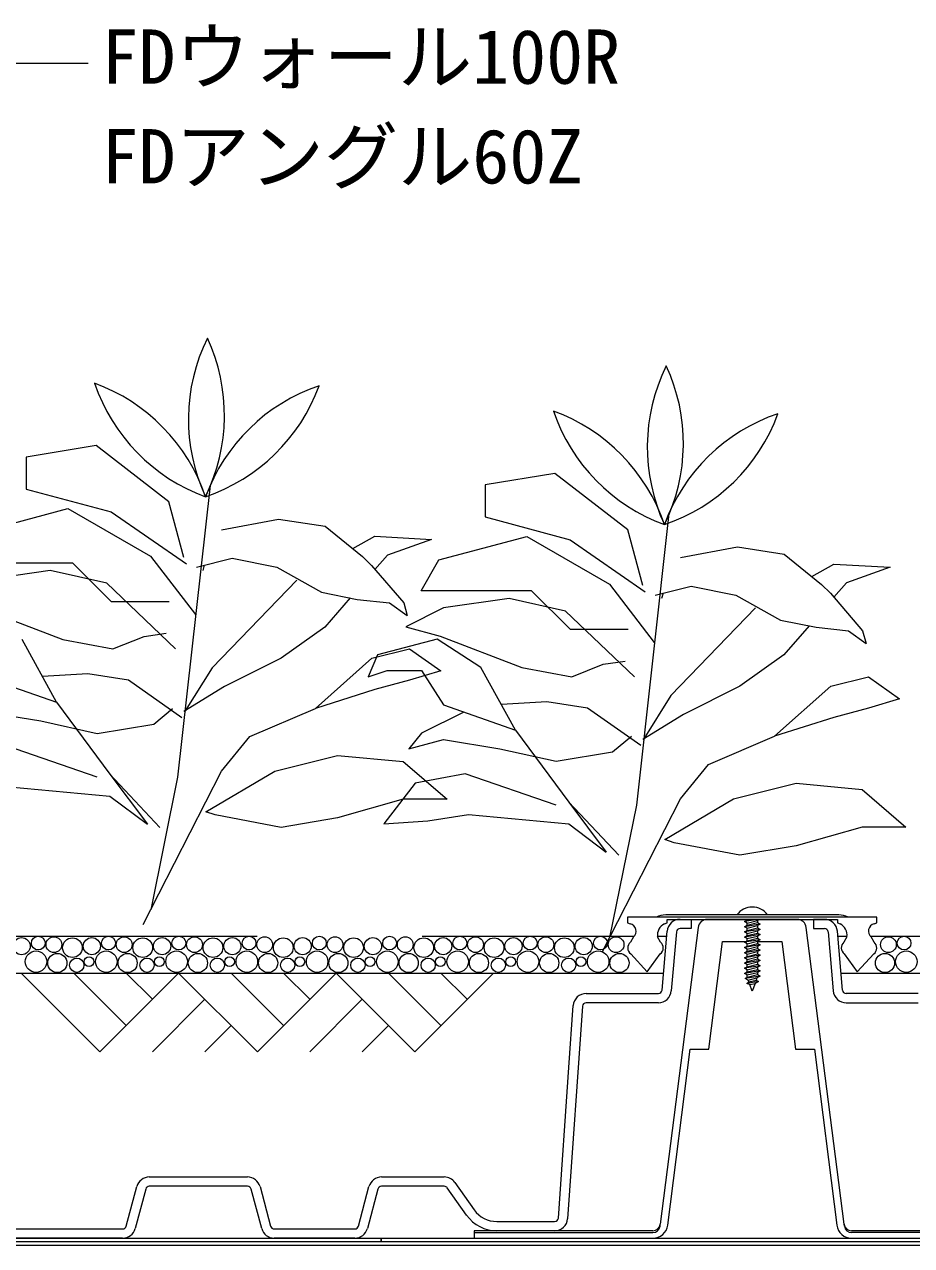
# Model space of a CAD drawing. Units: millimetres, scale not verified. Extents: x -1485 to 1485, y -1050 to 1050.
# Drawn here: x -14.4 to 224.8, y -218.8 to 110.6 of the extents above; entities that cross this region are included whole.
import ezdxf
from ezdxf.enums import TextEntityAlignment as Align

# ---------------------------------------------------------------- set-up
doc = ezdxf.new("R2010")
doc.units = ezdxf.units.MM
doc.header["$LTSCALE"] = 7
doc.linetypes.add('USER1', pattern=[19.05, 12.7, -6.35])
for name, color, linetype, lineweight in [('0-5_BOUSUI', 1, 'Continuous', 18), ('0-8_KANAMONO', 4, 'Continuous', 18), ('0-A_MOJI', 7, 'Continuous', 18), ('0-B_ecom', 7, 'Continuous', 9), ('0-C_GREEN', 3, 'Continuous', 18)]:
    doc.layers.add(name, color=color, linetype=linetype, lineweight=lineweight)
doc.styles.add('ＭＳ ゴシック', font='')
doc.styles.get('ＭＳ ゴシック').set_extended_font_data('MS Gothic')

msp = doc.modelspace()

# ---------------------------------------------------------------- linework, layer by layer
at = {"layer": '0-5_BOUSUI'}
msp.add_lwpolyline([(852.513, -218.801), (-628.25, -218.801), (-671.889, -175.161), (-671.889, 94.199)], dxfattribs=at)
for points in [[(-118.163, -216.801), (81.837, -216.801), (81.837, -217.801), (-118.163, -217.801)], [(81.837, -216.801), (281.837, -216.801), (281.837, -217.801), (81.837, -217.801)]]:
    msp.add_lwpolyline(points, close=True, dxfattribs=at)
at = {"layer": '0-8_KANAMONO'}
for p, q in [((205.171, -129.601), (158.502, -129.601)), ((183.337, -130.801), (179.737, -131.401)), ((180.437, -130.997), (181.22, -130.801)), ((180.437, -130.997), (180.437, -130.801)), ((180.437, -131.805), (183.237, -131.105)), ((180.437, -132.397), (183.237, -131.697)), ((183.937, -132.101), (179.737, -132.801)), ((183.937, -133.501), (179.737, -134.201)), ((183.937, -134.901), (179.737, -135.601)), ((180.437, -133.205), (183.237, -132.505)), ((180.437, -133.797), (183.237, -133.097)), ((180.437, -134.605), (183.237, -133.905)), ((180.437, -135.197), (183.237, -134.497)), ((149.787, -135.555), (148.998, -136.947)), ((157.107, -136.947), (156.318, -135.555)), ((183.937, -136.301), (179.737, -137.001)), ((183.937, -137.701), (179.737, -138.401)), ((180.437, -136.005), (183.237, -135.305)), ((180.437, -136.597), (183.237, -135.897)), ((180.437, -137.405), (183.237, -136.705)), ((180.437, -137.997), (183.237, -137.297)), ((180.437, -138.805), (183.237, -138.105)), ((207.356, -135.555), (206.567, -136.947)), ((214.675, -136.947), (213.886, -135.555)), ((183.937, -139.101), (179.737, -139.801)), ((183.937, -140.501), (179.737, -141.201)), ((180.437, -139.397), (183.237, -138.697)), ((180.437, -140.205), (183.237, -139.505)), ((180.437, -140.797), (183.237, -140.097)), ((180.437, -141.605), (183.237, -140.905)), ((180.437, -142.197), (183.237, -141.497)), ((183.937, -141.901), (179.737, -142.601)), ((183.937, -143.301), (179.737, -144.001)), ((183.937, -144.701), (179.737, -145.401)), ((180.437, -143.005), (183.237, -142.305)), ((180.437, -143.597), (183.237, -142.897)), ((180.437, -144.405), (183.237, -143.705)), ((180.437, -144.997), (183.237, -144.297)), ((183.937, -146.101), (179.896, -146.774)), ((183.937, -146.101), (179.896, -146.774)), ((183.498, -147.574), (180.359, -148.097)), ((183.498, -147.574), (180.359, -148.097)), ((180.437, -145.805), (183.237, -145.105)), ((180.5, -146.381), (183.237, -145.697)), ((180.774, -147.164), (183.103, -146.582)), ((180.95, -147.668), (182.893, -147.183)), ((181.21, -148.412), (182.583, -148.068))]:
    msp.add_line(p, q, dxfattribs=at)
for points in [[(214.736, -132.043), (215.443, -131.701), (215.443, -130.201), (148.23, -130.201), (148.23, -131.701), (148.938, -132.043)], [(158.167, -132.043), (158.875, -131.701), (158.875, -130.801), (204.799, -130.801)], [(181.21, -148.412), (180.359, -148.097), (180.95, -147.668), (180.774, -147.164), (179.896, -146.774), (180.5, -146.381), (180.437, -146.201), (180.437, -145.805), (179.737, -145.401), (180.437, -144.997), (180.437, -144.405), (179.737, -144.001), (180.437, -143.597), (180.437, -143.005), (179.737, -142.601), (180.437, -142.197), (180.437, -141.605), (179.737, -141.201), (180.437, -140.797), (180.437, -140.205), (179.737, -139.801), (180.437, -139.397), (180.437, -138.805), (179.737, -138.401), (180.437, -137.997), (180.437, -137.405), (179.737, -137.001), (180.437, -136.597), (180.437, -136.005), (179.737, -135.601), (180.437, -135.197), (180.437, -134.605), (179.737, -134.201), (180.437, -133.797), (180.437, -133.205), (179.737, -132.801), (180.437, -132.397), (180.437, -131.805), (179.737, -131.401), (180.437, -130.997)], [(183.764, -130.801), (183.237, -131.105), (183.237, -131.697), (183.937, -132.101), (183.237, -132.505), (183.237, -133.097), (183.937, -133.501), (183.237, -133.905), (183.237, -134.497), (183.937, -134.901), (183.237, -135.305), (183.237, -135.897), (183.937, -136.301), (183.237, -136.705), (183.237, -137.297), (183.937, -137.701), (183.237, -138.105), (183.237, -138.697), (183.937, -139.101), (183.237, -139.505), (183.237, -140.097), (183.937, -140.501), (183.237, -140.905), (183.237, -141.497), (183.937, -141.901), (183.237, -142.305), (183.237, -142.897), (183.937, -143.301), (183.237, -143.705), (183.237, -144.297), (183.937, -144.701), (183.237, -145.105), (183.237, -145.697), (183.937, -146.101), (183.103, -146.582), (182.893, -147.183), (183.498, -147.574), (182.583, -148.068), (181.837, -150.201), (181.21, -148.412)], [(204.799, -130.801), (204.799, -131.701), (205.506, -132.043)], [(149.076, -140.115), (153.552, -145.001), (157.028, -140.115)], [(206.645, -140.115), (210.121, -145.001), (214.597, -140.115)]]:
    msp.add_lwpolyline(points, dxfattribs=at)
for centre, radius, start, end in [((181.837, -132.601), 5.1, 36.03188, 143.96812), ((158.502, -135.109), 5.508, 90, 116.99147), ((205.171, -135.109), 5.508, 63.00853, 90), ((148.528, -134.001), 2, 309.01589, 78.18299), ((159.569, -135.024), 3.294, 115.18273, 189.26669), ((204.105, -135.024), 3.294, 350.73331, 64.81727), ((215.145, -134.001), 2, 101.81701, 230.98411), ((150.257, -138.501), 2, 129.0159, 233.82139), ((155.848, -138.501), 2, 306.17861, 50.9841), ((207.826, -138.501), 2, 129.0159, 233.82139), ((213.416, -138.501), 2, 306.17861, 50.9841)]:
    msp.add_arc(centre, radius, start, end, dxfattribs=at)
at = {"layer": '0-A_MOJI'}
msp.add_line((-34.528, 100.183), (2.782, 100.183), dxfattribs=at)
at = {"layer": '0-B_ecom'}
for p, q in [((164.337, -130.801), (165.337, -130.801)), ((199.337, -130.801), (198.337, -130.801)), ((157.519, -149.887), (158.89, -134)), ((161.381, -134.215), (160.01, -150.102)), ((165.337, -133.301), (162.377, -133.301)), ((202.293, -134.215), (203.664, -150.102)), ((206.154, -149.887), (204.783, -134)), ((-37.66, -145.301), (157.915, -145.301)), ((-15.218, -145.301), (5.995, -166.514)), ((-1.076, -145.301), (13.066, -159.443)), ((27.208, -145.301), (5.995, -166.514)), ((13.066, -145.301), (20.137, -152.372)), ((27.208, -145.301), (48.422, -166.514)), ((41.351, -145.301), (55.493, -159.443)), ((69.635, -145.301), (48.422, -166.514)), ((55.493, -145.301), (62.564, -152.372)), ((69.635, -145.301), (90.848, -166.514)), ((83.777, -145.301), (97.919, -159.443)), ((112.061, -145.301), (90.848, -166.514)), ((97.919, -145.301), (104.99, -152.372)), ((205.759, -145.301), (424.272, -145.301)), ((137.07, -150.801), (156.523, -150.801)), ((226.604, -150.801), (207.151, -150.801)), ((34.279, -152.372), (20.137, -166.514)), ((76.706, -152.372), (62.564, -166.514)), ((136.072, -154.231), (132.064, -211.545)), ((41.35, -159.443), (34.279, -166.514)), ((83.777, -159.443), (76.706, -166.514)), ((19.304, -200.301), (45.769, -200.301)), ((81.904, -200.301), (98.82, -200.301)), ((13.066, -213.56), (15.923, -202.895)), ((18.338, -203.542), (15.481, -214.207)), ((45.769, -202.801), (19.304, -202.801)), ((49.593, -214.207), (46.735, -203.542)), ((49.15, -202.895), (52.008, -213.56)), ((75.666, -213.56), (78.523, -202.895)), ((80.938, -203.542), (78.081, -214.207)), ((98.82, -202.801), (81.904, -202.801)), ((104.848, -210.581), (99.636, -203.223)), ((101.676, -201.778), (106.888, -209.136)), ((113.008, -212.301), (128.573, -212.301)), ((-22.151, -214.301), (12.1, -214.301)), ((12.1, -216.801), (-22.151, -216.801)), ((52.974, -214.301), (74.7, -214.301)), ((74.7, -216.801), (52.974, -216.801)), ((128.573, -214.801), (113.008, -214.801))]:
    msp.add_line(p, q, dxfattribs=at)
at = {"layer": '0-B_ecom', "color": 150, "lineweight": 18}
for p, q in [((193.935, -130.801), (169.738, -130.801)), ((167.259, -132.985), (157.059, -213.054)), ((206.614, -213.054), (196.415, -132.985)), ((156.996, -213.554), (157.059, -213.054)), ((206.678, -213.554), (206.614, -213.054)), ((106.837, -215.301), (155.012, -215.301)), ((256.837, -215.301), (208.662, -215.301))]:
    msp.add_line(p, q, dxfattribs=at)
at = {"layer": '0-B_ecom', "color": 3, "linetype": 'USER1', "lineweight": 18}
for p, q in [((-40.492, -135.301), (150.048, -135.301)), ((156.286, -135.301), (158.778, -135.301)), ((204.896, -135.301), (207.387, -135.301)), ((213.625, -135.301), (427.846, -135.301))]:
    msp.add_line(p, q, dxfattribs=at)
at = {"layer": '0-B_ecom', "color": 1, "lineweight": 18}
msp.add_line((852.513, -217.801), (-118.163, -217.801), dxfattribs=at)
at = {"layer": '0-B_ecom'}
for points in [[(162.377, -130.801), (165.337, -130.801), (165.337, -133.301)], [(201.296, -130.801), (198.337, -130.801), (198.337, -133.301), (201.296, -133.301)], [(129.57, -211.371), (132.407, -170.801), (133.578, -154.057)], [(156.523, -153.301), (148.089, -153.301), (137.07, -153.301)], [(207.151, -153.301), (215.584, -153.301), (226.604, -153.301)]]:
    msp.add_lwpolyline(points, dxfattribs=at)
at = {"layer": '0-B_ecom', "color": 150, "lineweight": 18}
for points in [[(159.043, -213.306), (165.095, -165.801), (170.135, -165.801), (173.829, -136.801), (180.083, -136.801)], [(183.237, -136.801), (189.844, -136.801), (193.539, -165.801), (198.579, -165.801), (204.63, -213.306)], [(155.075, -214.801), (106.837, -214.801), (106.837, -216.801), (155.075, -216.801)], [(208.598, -216.801), (256.837, -216.801), (256.837, -214.801), (208.598, -214.801)]]:
    msp.add_lwpolyline(points, dxfattribs=at)
at = {"layer": '0-B_ecom'}
for centre, radius in [((-15.137, -138.033), 2.322), ((-10.632, -137.193), 1.865), ((-6.413, -137.632), 2.127), ((-1.417, -138.444), 2.658), ((3.806, -138.033), 2.322), ((8.31, -137.193), 1.865), ((12.53, -137.632), 2.127), ((17.525, -138.444), 2.658), ((22.748, -138.033), 2.322), ((27.253, -137.193), 1.865), ((31.472, -137.632), 2.127), ((36.468, -138.444), 2.658), ((41.691, -138.033), 2.322), ((46.196, -137.193), 1.865), ((50.415, -137.632), 2.127), ((55.411, -138.444), 2.658), ((60.634, -138.033), 2.322), ((65.139, -137.193), 1.865), ((69.358, -137.632), 2.127), ((74.354, -138.444), 2.658), ((79.577, -138.033), 2.322), ((84.081, -137.193), 1.865), ((88.301, -137.632), 2.127), ((93.296, -138.444), 2.658), ((98.519, -138.033), 2.322), ((103.024, -137.193), 1.865), ((107.243, -137.632), 2.127), ((112.239, -138.444), 2.658), ((117.462, -138.033), 2.322), ((121.967, -137.193), 1.865), ((126.186, -137.632), 2.127), ((131.182, -138.444), 2.658), ((136.405, -138.033), 2.322), ((140.91, -137.193), 1.865), ((145.129, -137.632), 2.127), ((218.545, -137.632), 2.127), ((222.764, -137.193), 1.865), ((-11.234, -142.215), 2.903), ((-5.498, -142.575), 2.579), ((-0.245, -143.175), 1.925), ((3.046, -142.233), 1.311), ((7.709, -142.215), 2.903), ((13.445, -142.575), 2.579), ((18.698, -143.175), 1.925), ((21.988, -142.233), 1.311), ((26.652, -142.215), 2.903), ((32.388, -142.575), 2.579), ((37.64, -143.175), 1.925), ((40.931, -142.233), 1.311), ((45.595, -142.215), 2.903), ((51.331, -142.575), 2.579), ((56.583, -143.175), 1.925), ((59.874, -142.233), 1.311), ((64.537, -142.215), 2.903), ((70.273, -142.575), 2.579), ((75.526, -143.175), 1.925), ((78.817, -142.233), 1.311), ((83.48, -142.215), 2.903), ((89.216, -142.575), 2.579), ((94.469, -143.175), 1.925), ((97.759, -142.233), 1.311), ((102.423, -142.215), 2.903), ((108.159, -142.575), 2.579), ((113.411, -143.175), 1.925), ((116.702, -142.233), 1.311), ((121.366, -142.215), 2.903), ((127.102, -142.575), 2.579), ((132.354, -143.175), 1.925), ((135.645, -142.233), 1.311), ((140.308, -142.215), 2.903), ((146.044, -142.575), 2.579), ((217.629, -142.575), 2.579), ((223.365, -142.215), 2.903)]:
    msp.add_circle(centre, radius, dxfattribs=at)
for centre, radius, start, end in [((162.377, -134.301), 3.5, 90, 175.06815), ((201.296, -134.301), 3.5, 4.93185, 90), ((162.377, -134.301), 1, 90, 175.06819), ((201.296, -134.301), 1, 4.93181, 90), ((137.07, -154.301), 3.5, 90, 175.99999), ((156.523, -149.801), 1, 270, 355.06815), ((156.523, -149.801), 3.5, 270, 355.06819), ((207.151, -149.801), 3.5, 184.93181, 270), ((207.151, -149.801), 1, 184.93185, 270), ((137.07, -154.301), 1, 90, 176), ((19.304, -203.801), 3.5, 90, 164.99996), ((45.769, -203.801), 3.5, 15.00004, 90), ((81.904, -203.801), 3.5, 90, 164.99996), ((98.82, -203.801), 3.5, 35.31126, 90), ((19.304, -203.801), 1, 90, 165.00003), ((45.769, -203.801), 1, 14.99997, 90), ((81.904, -203.801), 1, 90, 165.00003), ((98.82, -203.801), 1, 35.31121, 90), ((113.008, -204.801), 10, 215.31121, 270), ((113.008, -204.801), 7.5, 215.31126, 270), ((12.1, -213.301), 1, 270, 344.99996), ((52.974, -213.301), 1, 195.00004, 270), ((74.7, -213.301), 1, 270, 344.99996), ((128.573, -211.301), 1, 270, 356.00001), ((128.573, -211.301), 3.5, 270, 356), ((12.1, -213.301), 3.5, 270, 345.00003), ((52.974, -213.301), 3.5, 194.99997, 270), ((74.7, -213.301), 3.5, 270, 345.00003)]:
    msp.add_arc(centre, radius, start, end, dxfattribs=at)
at = {"layer": '0-B_ecom', "color": 150, "lineweight": 18}
for centre, radius, start, end in [((169.738, -133.301), 2.5, 90, 172.7407), ((193.935, -133.301), 2.5, 7.2593, 90), ((155.012, -213.301), 2, 270, 352.7407), ((155.075, -212.801), 2, 270, 352.7407), ((155.075, -212.801), 4, 270, 352.7407), ((208.598, -212.801), 4, 187.2593, 270), ((208.598, -212.801), 2, 187.2593, 270), ((208.662, -213.301), 2, 187.2593, 270)]:
    msp.add_arc(centre, radius, start, end, dxfattribs=at)
at = {"layer": '0-C_GREEN'}
for p, q in [((35.678, -13.81), (26.937, -92.482)), ((38.749, -25.707), (54.167, -22.817)), ((54.167, -22.817), (66.694, -24.744)), ((159.386, -21.325), (150.645, -99.997)), ((66.694, -24.744), (76.813, -32.935)), ((74.173, -30.798), (80.139, -27.457)), ((80.139, -27.457), (95.34, -28.301)), ((95.34, -28.301), (83.517, -32.524)), ((76.813, -32.935), (79.222, -35.344)), ((83.517, -32.524), (80.137, -36.411)), ((162.457, -33.222), (177.875, -30.332)), ((177.875, -30.332), (190.402, -32.259)), ((190.402, -32.259), (200.52, -40.45)), ((32.004, -35.826), (41.64, -33.417)), ((34.133, -35.293), (33.693, -36.746)), ((41.64, -33.417), (53.685, -35.826)), ((53.685, -35.826), (65.731, -42.571)), ((79.222, -35.344), (87.894, -45.462)), ((197.881, -38.313), (203.847, -34.972)), ((203.847, -34.972), (219.048, -35.816)), ((219.048, -35.816), (207.225, -40.039)), ((-7.391, -36.746), (-25.125, -39.279)), ((36.226, -62.925), (59.027, -39.279)), ((65.731, -42.571), (75.367, -44.498)), ((155.711, -43.341), (165.348, -40.932)), ((157.841, -42.808), (157.4, -44.261)), ((165.348, -40.932), (177.393, -43.341)), ((200.52, -40.45), (202.929, -42.859)), ((207.225, -40.039), (203.844, -43.926)), ((73.44, -44.113), (66.628, -51.947)), ((75.367, -44.498), (84.04, -45.462)), ((84.04, -45.462), (88.858, -48.835)), ((87.894, -45.462), (88.858, -48.835)), ((116.317, -44.261), (98.583, -46.794)), ((177.393, -43.341), (189.439, -50.086)), ((202.929, -42.859), (211.602, -52.977)), ((-25.969, -46.88), (-4.013, -55.325)), ((98.583, -46.794), (88.449, -51.861)), ((159.934, -70.44), (182.735, -46.794)), ((66.628, -51.947), (54.805, -60.392)), ((88.449, -51.861), (97.738, -54.395)), ((189.439, -50.086), (199.075, -52.013)), ((197.148, -51.628), (190.335, -59.462)), ((199.075, -52.013), (207.747, -52.977)), ((-4.013, -55.325), (9.499, -57.858)), ((9.499, -57.858), (17.944, -54.48)), ((17.944, -54.48), (23.855, -53.636)), ((96.894, -55.239), (80.849, -59.462)), ((108.717, -62.84), (96.894, -55.239)), ((97.738, -54.395), (119.695, -62.84)), ((207.747, -52.977), (212.566, -56.35)), ((211.602, -52.977), (212.566, -56.35)), ((79.295, -60.392), (89.429, -57.858)), ((54.805, -60.392), (39.604, -67.992)), ((64.094, -73.903), (79.295, -60.392)), ((80.849, -59.462), (78.315, -65.373)), ((133.207, -65.373), (141.652, -61.995)), ((141.652, -61.995), (147.563, -61.151)), ((190.335, -59.462), (178.513, -67.907)), ((36.226, -62.925), (28.928, -74.562)), ((78.315, -65.373), (83.382, -63.684)), ((83.382, -63.684), (92.671, -63.684)), ((92.671, -63.684), (98.583, -72.974)), ((119.695, -62.84), (133.207, -65.373)), ((203.003, -67.907), (213.136, -65.373)), ((28.078, -76.437), (13.722, -66.303)), ((39.604, -67.992), (28.626, -74.748)), ((80.139, -68.836), (64.094, -73.903)), ((89.429, -66.303), (80.139, -68.836)), ((178.513, -67.907), (163.312, -75.507)), ((187.802, -81.418), (203.003, -67.907)), ((-5.702, -72.214), (8.655, -91.638)), ((159.934, -70.44), (152.636, -82.077)), ((-25.125, -74.748), (-9.924, -77.281)), ((20.477, -78.126), (25.544, -73.903)), ((46.36, -81.504), (64.094, -73.903)), ((104.061, -74.879), (92.671, -80.574)), ((151.785, -83.952), (137.429, -73.818)), ((163.312, -75.507), (152.333, -82.263)), ((213.136, -73.818), (203.847, -76.351)), ((-9.924, -77.281), (5.277, -80.659)), ((5.277, -80.659), (20.477, -78.126)), ((203.847, -76.351), (187.802, -81.418)), ((38.76, -90.793), (46.36, -81.504)), ((92.671, -80.574), (89.293, -84.796)), ((89.293, -84.796), (98.583, -82.263)), ((98.583, -82.263), (113.784, -84.796)), ((118.006, -79.729), (132.362, -99.153)), ((144.185, -85.641), (149.252, -81.418)), ((170.068, -89.019), (187.802, -81.418)), ((5.277, -92.482), (-19.213, -84.037)), ((113.784, -84.796), (128.984, -88.174)), ((128.984, -88.174), (144.185, -85.641)), ((53.116, -90.793), (70.006, -86.571)), ((70.006, -86.571), (87.74, -88.26)), ((87.74, -88.26), (99.563, -98.394)), ((8.655, -91.638), (18.788, -105.149)), ((8.655, -91.638), (22.166, -105.994)), ((17.647, -132.173), (38.76, -90.793)), ((34.537, -101.771), (53.116, -90.793)), ((104.494, -91.552), (90.982, -94.086)), ((128.984, -99.997), (104.494, -91.552)), ((162.467, -98.308), (170.068, -89.019)), ((-18.369, -95.016), (8.655, -97.549)), ((26.937, -92.482), (19.676, -128.197)), ((90.982, -94.086), (82.538, -105.064)), ((176.824, -98.308), (193.713, -94.086)), ((193.713, -94.086), (211.448, -95.775)), ((8.655, -97.549), (18.788, -105.149)), ((87.74, -98.394), (70.006, -103.46)), ((99.563, -98.394), (87.74, -98.394)), ((141.355, -139.688), (162.467, -98.308)), ((158.245, -109.286), (176.824, -98.308)), ((211.448, -95.775), (223.27, -105.909)), ((37.071, -102.616), (34.537, -101.771)), ((132.362, -99.153), (142.496, -112.664)), ((132.362, -99.153), (145.874, -113.509)), ((150.645, -99.997), (143.384, -135.712)), ((54.805, -105.994), (37.071, -102.616)), ((70.006, -103.46), (54.805, -105.994)), ((82.538, -105.064), (94.36, -104.22)), ((94.36, -104.22), (105.339, -102.531)), ((105.339, -102.531), (132.362, -105.064)), ((132.362, -105.064), (142.496, -112.664)), ((211.448, -105.909), (193.713, -110.975)), ((223.27, -105.909), (211.448, -105.909)), ((160.778, -110.131), (158.245, -109.286)), ((178.513, -113.509), (160.778, -110.131)), ((193.713, -110.975), (178.513, -113.509))]:
    msp.add_line(p, q, dxfattribs=at)
for points in [[(28.62, -33.215), (24.594, -18.192), (4.949, -2.993), (-13.885, -6.102), (-13.885, -14.736), (9.015, -20.872), (29.311, -34.942)], [(152.327, -40.73), (148.302, -25.706), (128.656, -10.508), (109.823, -13.617), (109.823, -22.251), (132.723, -28.387), (153.018, -42.456)], [(24.646, -45.131), (9.095, -45.131), (-1.355, -34.68), (-31.163, -34.68), (-26.351, -26.345), (-2.634, -19.991), (19.659, -32.862), (31.73, -48.584)], [(148.353, -52.645), (132.803, -52.645), (122.352, -42.195), (92.545, -42.195), (97.357, -33.86), (121.074, -27.505), (143.367, -40.376), (155.437, -56.099)], [(26.389, -57.858), (7.81, -40.124), (-7.391, -36.746)], [(150.096, -65.373), (131.518, -47.639), (116.317, -44.261)], [(-25.125, -65.459), (-5.702, -72.214), (-14.991, -55.325)], [(89.429, -57.858), (97.874, -63.77), (89.429, -66.303)], [(13.722, -66.303), (2.743, -64.614), (-9.486, -65.333)], [(98.583, -72.974), (118.006, -79.729), (108.717, -62.84)], [(213.136, -65.373), (221.581, -71.285), (213.136, -73.818)], [(137.429, -73.818), (126.451, -72.129), (114.221, -72.848)]]:
    msp.add_lwpolyline(points, dxfattribs=at)
for centre, start, end in [((79.297, 4.085), 153.71754, 204.97119), ((-9.893, 5.106), 333.71754, 24.97119), ((203.005, -3.43), 153.71754, 204.97119), ((113.815, -2.409), 333.71754, 24.97119), ((51.398, 29.675), 198.71754, 249.97119), ((-12.39, -32.67), 18.71754, 69.97119), ((18.584, 30.051), 288.71754, 339.97119), ((80.93, -33.738), 108.71754, 159.97119), ((175.106, 22.16), 198.71754, 249.97119), ((111.318, -40.185), 18.71754, 69.97119), ((204.637, -41.252), 108.71754, 159.97119), ((142.292, 22.536), 288.71754, 339.97119)]:
    msp.add_arc(centre, 49.464, start, end, dxfattribs=at)

# ---------------------------------------------------------------- texts
at = {"layer": '0-A_MOJI', "style": 'ＭＳ ゴシック'}
for s, p in [('FDウォール100R', (6.412, 90.183)), ('FDアングル60Z', (6.434, 63.295))]:
    msp.add_text(s, height=14.66, dxfattribs=at).set_placement(p, align=Align.BOTTOM_LEFT)

doc.saveas('drawing.dxf')
